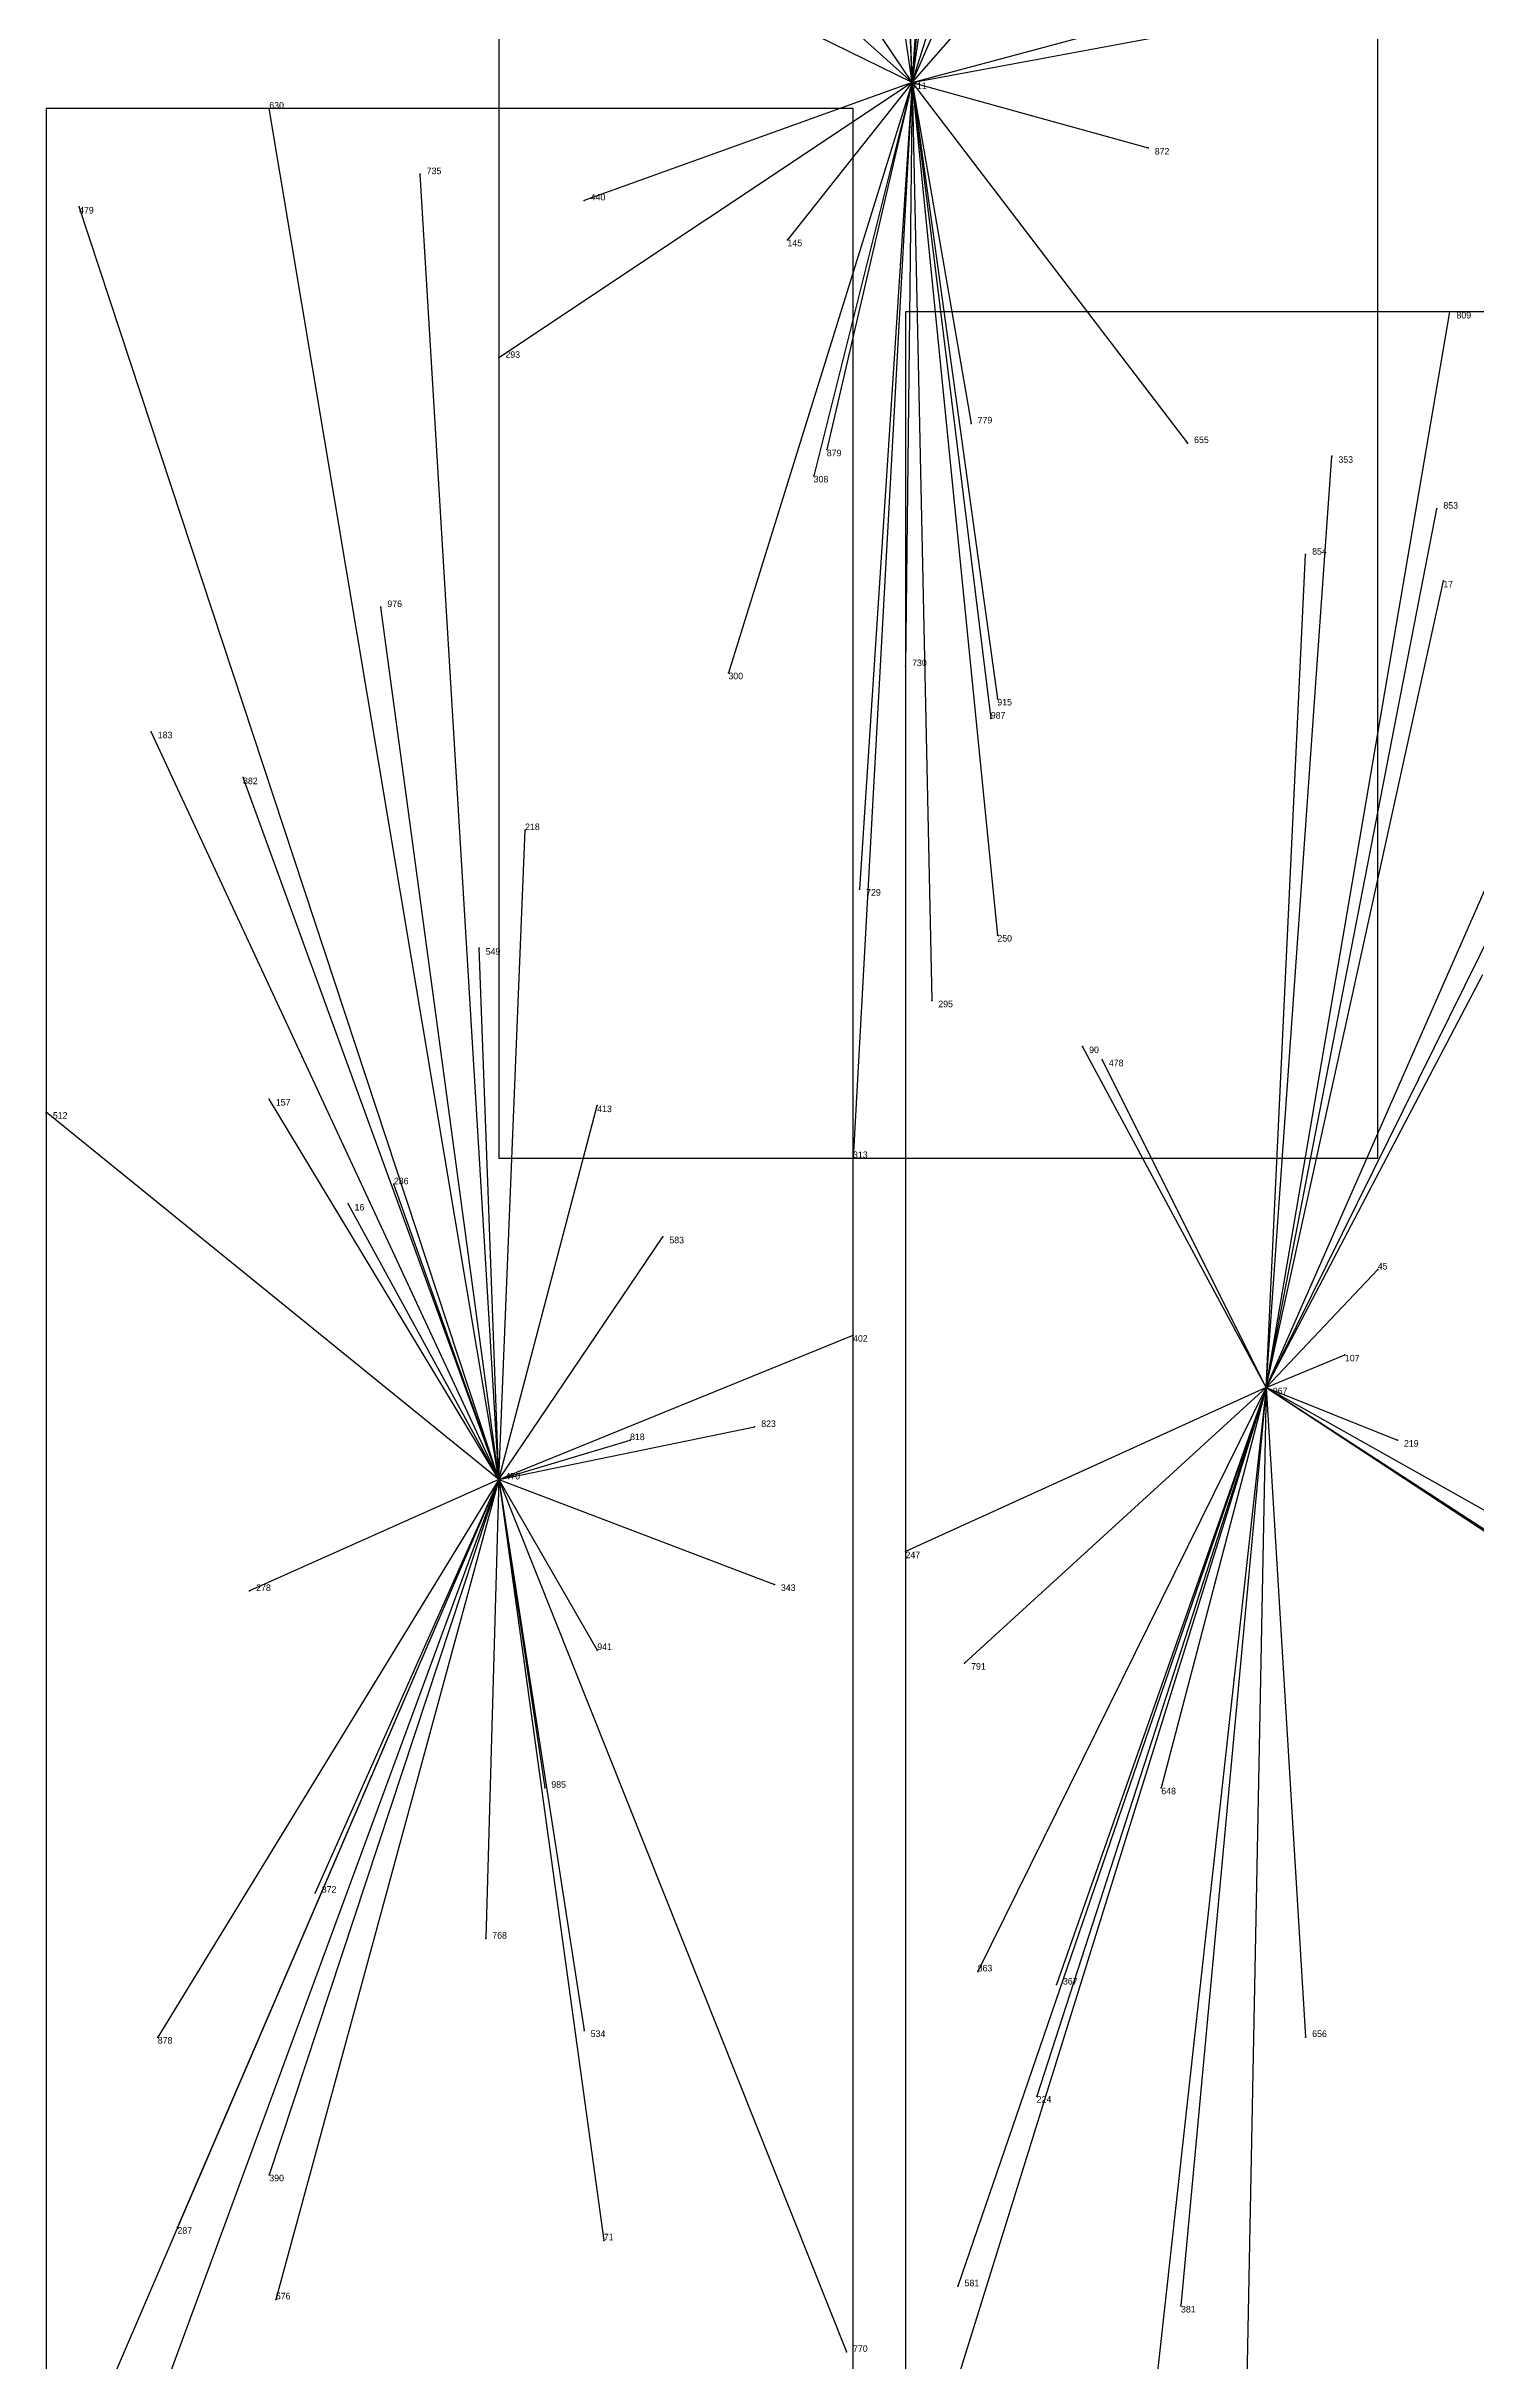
# Model space of a CAD drawing. Extents: x 0 to 1, y 0 to 1.
# Drawn here: x 0.001 to 0.2191, y 0.2895 to 0.6425 of the extents above; entities that cross this region are included whole.
import ezdxf

# ---------------------------------------------------------------- set-up
doc = ezdxf.new("R2010")
doc.units = 0
for name, color, linetype in [('Clients', 3, 'CONTINUOUS'), ('Facilities', 3, 'CONTINUOUS'), ('Facilities_lines', 3, 'CONTINUOUS'), ('Min_max_boxes', 1, 'CONTINUOUS'), ('Normals', 1, 'CONTINUOUS'), ('Source_points', 5, 'CONTINUOUS'), ('Text', 3, 'CONTINUOUS')]:
    doc.layers.add(name, color=color, linetype=linetype)

msp = doc.modelspace()

# ---------------------------------------------------------------- linework, layer by layer
at = {"layer": 'Clients', "color": 5}
for p in [(0.035, 0.633), (0.169, 0.627), (0.058, 0.623), (0.006, 0.618), (0.083, 0.619), (0.114, 0.613), (0.215, 0.602), (0.07, 0.595), (0.142, 0.585), (0.12, 0.581), (0.175, 0.582), (0.197, 0.58), (0.118, 0.577), (0.213, 0.572), (0.193, 0.565), (0.214, 0.561), (0.052, 0.557), (0.132, 0.548), (0.105, 0.547), (0.146, 0.543), (0.017, 0.538), (0.145, 0.54), (0.031, 0.531), (0.074, 0.523), (0.125, 0.514), (0.067, 0.505), (0.146, 0.507), (0.136, 0.497), (0.159, 0.49), (0.162, 0.488), (0.035, 0.482), (0.085, 0.481), (0.001, 0.48), (0.124, 0.473), (0.047, 0.466), (0.054, 0.469), (0.095, 0.461), (0.204, 0.456), (0.124, 0.446), (0.199, 0.443), (0.109, 0.432), (0.09, 0.43), (0.207, 0.43), (0.132, 0.413), (0.032, 0.407), (0.112, 0.408), (0.085, 0.398), (0.141, 0.396), (0.077, 0.377), (0.171, 0.377), (0.042, 0.361), (0.068, 0.354), (0.143, 0.349), (0.155, 0.347), (0.018, 0.339), (0.083, 0.34), (0.193, 0.339), (0.152, 0.33), (0.035, 0.318), (0.021, 0.31), (0.086, 0.308), (0.14, 0.301), (0.036, 0.299), (0.174, 0.298), (0.123, 0.291)]:
    msp.add_point(p, dxfattribs=at)
at = {"layer": 'Facilities', "color": 3}
for p in [(0.133, 0.637), (0.187, 0.438), (0.07, 0.424)]:
    msp.add_point(p, dxfattribs=at)
at = {"layer": 'Facilities_lines', "color": 3}
for p, q in [((0.133, 0.637), (0.16, 0.906)), ((0.133, 0.637), (0.163, 0.845)), ((0.133, 0.637), (0.114, 0.77)), ((0.133, 0.637), (0.179, 0.742)), ((0.133, 0.637), (0.13, 0.718)), ((0.133, 0.637), (0.157, 0.713)), ((0.133, 0.637), (0.131, 0.706)), ((0.133, 0.637), (0.138, 0.708)), ((0.133, 0.637), (0.191, 0.703)), ((0.133, 0.637), (0.09, 0.701)), ((0.133, 0.637), (0.095, 0.671)), ((0.133, 0.637), (0.084, 0.661)), ((0.133, 0.637), (0.204, 0.656)), ((0.133, 0.637), (0.203, 0.65)), ((0.133, 0.637), (0.07, 0.595)), ((0.133, 0.637), (0.083, 0.619)), ((0.133, 0.637), (0.105, 0.547)), ((0.133, 0.637), (0.114, 0.613)), ((0.133, 0.637), (0.118, 0.577)), ((0.133, 0.637), (0.12, 0.581)), ((0.133, 0.637), (0.124, 0.473)), ((0.133, 0.637), (0.125, 0.514)), ((0.133, 0.637), (0.132, 0.548)), ((0.133, 0.637), (0.146, 0.507)), ((0.133, 0.637), (0.175, 0.582)), ((0.133, 0.637), (0.136, 0.497)), ((0.133, 0.637), (0.142, 0.585)), ((0.133, 0.637), (0.169, 0.627)), ((0.133, 0.637), (0.146, 0.543)), ((0.133, 0.637), (0.145, 0.54)), ((0.07, 0.424), (0.035, 0.633)), ((0.07, 0.424), (0.058, 0.623)), ((0.07, 0.424), (0.006, 0.618)), ((0.187, 0.438), (0.215, 0.602)), ((0.187, 0.438), (0.197, 0.58)), ((0.187, 0.438), (0.213, 0.572)), ((0.187, 0.438), (0.193, 0.565)), ((0.187, 0.438), (0.214, 0.561)), ((0.07, 0.424), (0.052, 0.557)), ((0.07, 0.424), (0.017, 0.538)), ((0.07, 0.424), (0.031, 0.531)), ((0.07, 0.424), (0.074, 0.523)), ((0.187, 0.438), (0.228, 0.521)), ((0.187, 0.438), (0.223, 0.52)), ((0.07, 0.424), (0.067, 0.505)), ((0.187, 0.438), (0.22, 0.501)), ((0.187, 0.438), (0.159, 0.49)), ((0.187, 0.438), (0.162, 0.488)), ((0.07, 0.424), (0.035, 0.482)), ((0.07, 0.424), (0.085, 0.481)), ((0.07, 0.424), (0.001, 0.48)), ((0.07, 0.424), (0.047, 0.466)), ((0.07, 0.424), (0.054, 0.469)), ((0.07, 0.424), (0.095, 0.461)), ((0.187, 0.438), (0.204, 0.456)), ((0.07, 0.424), (0.124, 0.446)), ((0.187, 0.438), (0.199, 0.443)), ((0.187, 0.438), (0.132, 0.413)), ((0.187, 0.438), (0.14, 0.287)), ((0.187, 0.438), (0.14, 0.301)), ((0.187, 0.438), (0.141, 0.396)), ((0.187, 0.438), (0.143, 0.349)), ((0.187, 0.438), (0.152, 0.33)), ((0.187, 0.438), (0.155, 0.347)), ((0.187, 0.438), (0.169, 0.275)), ((0.187, 0.438), (0.171, 0.377)), ((0.187, 0.438), (0.174, 0.298)), ((0.187, 0.438), (0.184, 0.284)), ((0.187, 0.438), (0.225, 0.413)), ((0.187, 0.438), (0.244, 0.401)), ((0.187, 0.438), (0.193, 0.339)), ((0.187, 0.438), (0.26, 0.397)), ((0.187, 0.438), (0.207, 0.43)), ((0.07, 0.424), (0.109, 0.432)), ((0.07, 0.424), (0.09, 0.43)), ((0.07, 0.424), (0.003, 0.268)), ((0.07, 0.424), (0.01, 0.261)), ((0.07, 0.424), (0.018, 0.339)), ((0.07, 0.424), (0.021, 0.31)), ((0.07, 0.424), (0.032, 0.407)), ((0.07, 0.424), (0.035, 0.318)), ((0.07, 0.424), (0.036, 0.299)), ((0.07, 0.424), (0.042, 0.361)), ((0.07, 0.424), (0.068, 0.354)), ((0.07, 0.424), (0.086, 0.308)), ((0.07, 0.424), (0.112, 0.408)), ((0.07, 0.424), (0.083, 0.34)), ((0.07, 0.424), (0.123, 0.291)), ((0.07, 0.424), (0.085, 0.398)), ((0.07, 0.424), (0.077, 0.377))]:
    msp.add_line(p, q, dxfattribs=at)
at = {"layer": 'Min_max_boxes', "color": 1}
for p, q in [((0.07, 0.906), (0.07, 0.473)), ((0.07, 0.906), (0.07, 0.473)), ((0.204, 0.473), (0.204, 0.906)), ((0.204, 0.473), (0.204, 0.906)), ((0.124, 0.633), (0.001, 0.633)), ((0.001, 0.633), (0.001, 0.261)), ((0.124, 0.633), (0.001, 0.633)), ((0.001, 0.633), (0.001, 0.261)), ((0.001, 0.633), (0.001, 0.633)), ((0.124, 0.261), (0.124, 0.633)), ((0.124, 0.261), (0.124, 0.633)), ((0.124, 0.633), (0.124, 0.633)), ((0.26, 0.602), (0.132, 0.602)), ((0.132, 0.602), (0.132, 0.275)), ((0.26, 0.602), (0.132, 0.602)), ((0.132, 0.602), (0.132, 0.275)), ((0.132, 0.602), (0.132, 0.602)), ((0.07, 0.473), (0.204, 0.473)), ((0.07, 0.473), (0.204, 0.473)), ((0.07, 0.473), (0.07, 0.473)), ((0.204, 0.473), (0.204, 0.473))]:
    msp.add_line(p, q, dxfattribs=at)
at = {"layer": 'Normals', "color": 1}
for p, q in [((0.133, 0.637), (0.133, 0.637, 0.1)), ((0.035, 0.633), (0.035, 0.633, 0.1)), ((0.169, 0.627), (0.169, 0.627, 0.1)), ((0.058, 0.623), (0.058, 0.623, 0.1)), ((0.006, 0.618), (0.006, 0.618, 0.1)), ((0.083, 0.619), (0.083, 0.619, 0.1)), ((0.114, 0.613), (0.114, 0.613, 0.1)), ((0.215, 0.602), (0.215, 0.602, 0.1)), ((0.07, 0.595), (0.07, 0.595, 0.1)), ((0.142, 0.585), (0.142, 0.585, 0.1)), ((0.12, 0.581), (0.12, 0.581, 0.1)), ((0.175, 0.582), (0.175, 0.582, 0.1)), ((0.197, 0.58), (0.197, 0.58, 0.1)), ((0.118, 0.577), (0.118, 0.577, 0.1)), ((0.213, 0.572), (0.213, 0.572, 0.1)), ((0.193, 0.565), (0.193, 0.565, 0.1)), ((0.214, 0.561), (0.214, 0.561, 0.1)), ((0.052, 0.557), (0.052, 0.557, 0.1)), ((0.132, 0.548), (0.132, 0.548, 0.1)), ((0.105, 0.547), (0.105, 0.547, 0.1)), ((0.146, 0.543), (0.146, 0.543, 0.1)), ((0.017, 0.538), (0.017, 0.538, 0.1)), ((0.145, 0.54), (0.145, 0.54, 0.1)), ((0.031, 0.531), (0.031, 0.531, 0.1)), ((0.074, 0.523), (0.074, 0.523, 0.1)), ((0.125, 0.514), (0.125, 0.514, 0.1)), ((0.067, 0.505), (0.067, 0.505, 0.1)), ((0.146, 0.507), (0.146, 0.507, 0.1)), ((0.136, 0.497), (0.136, 0.497, 0.1)), ((0.159, 0.49), (0.159, 0.49, 0.1)), ((0.162, 0.488), (0.162, 0.488, 0.1)), ((0.035, 0.482), (0.035, 0.482, 0.1)), ((0.085, 0.481), (0.085, 0.481, 0.1)), ((0.001, 0.48), (0.001, 0.48, 0.1)), ((0.124, 0.473), (0.124, 0.473, 0.1)), ((0.047, 0.466), (0.047, 0.466, 0.1)), ((0.054, 0.469), (0.054, 0.469, 0.1)), ((0.095, 0.461), (0.095, 0.461, 0.1)), ((0.204, 0.456), (0.204, 0.456, 0.1)), ((0.124, 0.446), (0.124, 0.446, 0.1)), ((0.199, 0.443), (0.199, 0.443, 0.1)), ((0.187, 0.438), (0.187, 0.438, 0.1)), ((0.109, 0.432), (0.109, 0.432, 0.1)), ((0.09, 0.43), (0.09, 0.43, 0.1)), ((0.207, 0.43), (0.207, 0.43, 0.1)), ((0.07, 0.424), (0.07, 0.424, 0.1)), ((0.132, 0.413), (0.132, 0.413, 0.1)), ((0.032, 0.407), (0.032, 0.407, 0.1)), ((0.112, 0.408), (0.112, 0.408, 0.1)), ((0.085, 0.398), (0.085, 0.398, 0.1)), ((0.141, 0.396), (0.141, 0.396, 0.1)), ((0.077, 0.377), (0.077, 0.377, 0.1)), ((0.171, 0.377), (0.171, 0.377, 0.1)), ((0.042, 0.361), (0.042, 0.361, 0.1)), ((0.068, 0.354), (0.068, 0.354, 0.1)), ((0.143, 0.349), (0.143, 0.349, 0.1)), ((0.155, 0.347), (0.155, 0.347, 0.1)), ((0.018, 0.339), (0.018, 0.339, 0.1)), ((0.083, 0.34), (0.083, 0.34, 0.1)), ((0.193, 0.339), (0.193, 0.339, 0.1)), ((0.152, 0.33), (0.152, 0.33, 0.1)), ((0.035, 0.318), (0.035, 0.318, 0.1)), ((0.021, 0.31), (0.021, 0.31, 0.1)), ((0.086, 0.308), (0.086, 0.308, 0.1)), ((0.14, 0.301), (0.14, 0.301, 0.1)), ((0.036, 0.299), (0.036, 0.299, 0.1)), ((0.174, 0.298), (0.174, 0.298, 0.1)), ((0.123, 0.291), (0.123, 0.291, 0.1))]:
    msp.add_line(p, q, dxfattribs=at)
at = {"layer": 'Source_points', "color": 5}
for p in [(0.133, 0.637), (0.035, 0.633), (0.169, 0.627), (0.058, 0.623), (0.006, 0.618), (0.083, 0.619), (0.114, 0.613), (0.215, 0.602), (0.07, 0.595), (0.142, 0.585), (0.12, 0.581), (0.175, 0.582), (0.197, 0.58), (0.118, 0.577), (0.213, 0.572), (0.193, 0.565), (0.214, 0.561), (0.052, 0.557), (0.132, 0.548), (0.105, 0.547), (0.146, 0.543), (0.017, 0.538), (0.145, 0.54), (0.031, 0.531), (0.074, 0.523), (0.125, 0.514), (0.067, 0.505), (0.146, 0.507), (0.136, 0.497), (0.159, 0.49), (0.162, 0.488), (0.035, 0.482), (0.085, 0.481), (0.001, 0.48), (0.124, 0.473), (0.047, 0.466), (0.054, 0.469), (0.095, 0.461), (0.204, 0.456), (0.124, 0.446), (0.199, 0.443), (0.187, 0.438), (0.109, 0.432), (0.09, 0.43), (0.207, 0.43), (0.07, 0.424), (0.132, 0.413), (0.032, 0.407), (0.112, 0.408), (0.085, 0.398), (0.141, 0.396), (0.077, 0.377), (0.171, 0.377), (0.042, 0.361), (0.068, 0.354), (0.143, 0.349), (0.155, 0.347), (0.018, 0.339), (0.083, 0.34), (0.193, 0.339), (0.152, 0.33), (0.035, 0.318), (0.021, 0.31), (0.086, 0.308), (0.14, 0.301), (0.036, 0.299), (0.174, 0.298), (0.123, 0.291)]:
    msp.add_point(p, dxfattribs=at)

# ---------------------------------------------------------------- texts
at = {"layer": 'Text', "color": 3}
for s, p in [('711', (0.133, 0.636)), ('630', (0.035, 0.633)), ('872', (0.17, 0.626)), ('735', (0.059, 0.623)), ('479', (0.006, 0.617)), ('440', (0.084, 0.619)), ('145', (0.114, 0.612)), ('809', (0.216, 0.601)), ('293', (0.071, 0.595)), ('779', (0.143, 0.585)), ('655', (0.176, 0.582)), ('879', (0.12, 0.58)), ('353', (0.198, 0.579)), ('308', (0.118, 0.576)), ('853', (0.214, 0.572)), ('854', (0.194, 0.565)), ('976', (0.053, 0.557)), ('17', (0.214, 0.56)), ('730', (0.133, 0.548)), ('300', (0.105, 0.546)), ('987', (0.145, 0.54)), ('915', (0.146, 0.542)), ('183', (0.018, 0.537)), ('882', (0.031, 0.53)), ('218', (0.074, 0.523)), ('729', (0.126, 0.513)), ('549', (0.068, 0.504)), ('250', (0.146, 0.506)), ('295', (0.137, 0.496)), ('90', (0.16, 0.489)), ('478', (0.163, 0.487)), ('157', (0.036, 0.481)), ('413', (0.085, 0.48)), ('512', (0.002, 0.479)), ('313', (0.124, 0.473)), ('286', (0.054, 0.469)), ('16', (0.048, 0.465)), ('583', (0.096, 0.46)), ('45', (0.204, 0.456)), ('402', (0.124, 0.445)), ('107', (0.199, 0.442)), ('967', (0.188, 0.437)), ('818', (0.09, 0.43)), ('823', (0.11, 0.432)), ('219', (0.208, 0.429)), ('470', (0.071, 0.424)), ('247', (0.132, 0.412)), ('278', (0.033, 0.407)), ('343', (0.113, 0.407)), ('941', (0.085, 0.398)), ('791', (0.142, 0.395)), ('985', (0.078, 0.377)), ('648', (0.171, 0.376)), ('372', (0.043, 0.361)), ('768', (0.069, 0.354)), ('863', (0.143, 0.349)), ('367', (0.156, 0.347)), ('878', (0.018, 0.338)), ('534', (0.084, 0.339)), ('656', (0.194, 0.339)), ('224', (0.152, 0.329)), ('390', (0.035, 0.317)), ('287', (0.021, 0.309)), ('71', (0.086, 0.308)), ('581', (0.141, 0.301)), ('576', (0.036, 0.299)), ('381', (0.174, 0.297)), ('770', (0.124, 0.291))]:
    msp.add_text(s, height=0.001, dxfattribs=at).set_placement(p)

doc.saveas('drawing.dxf')
